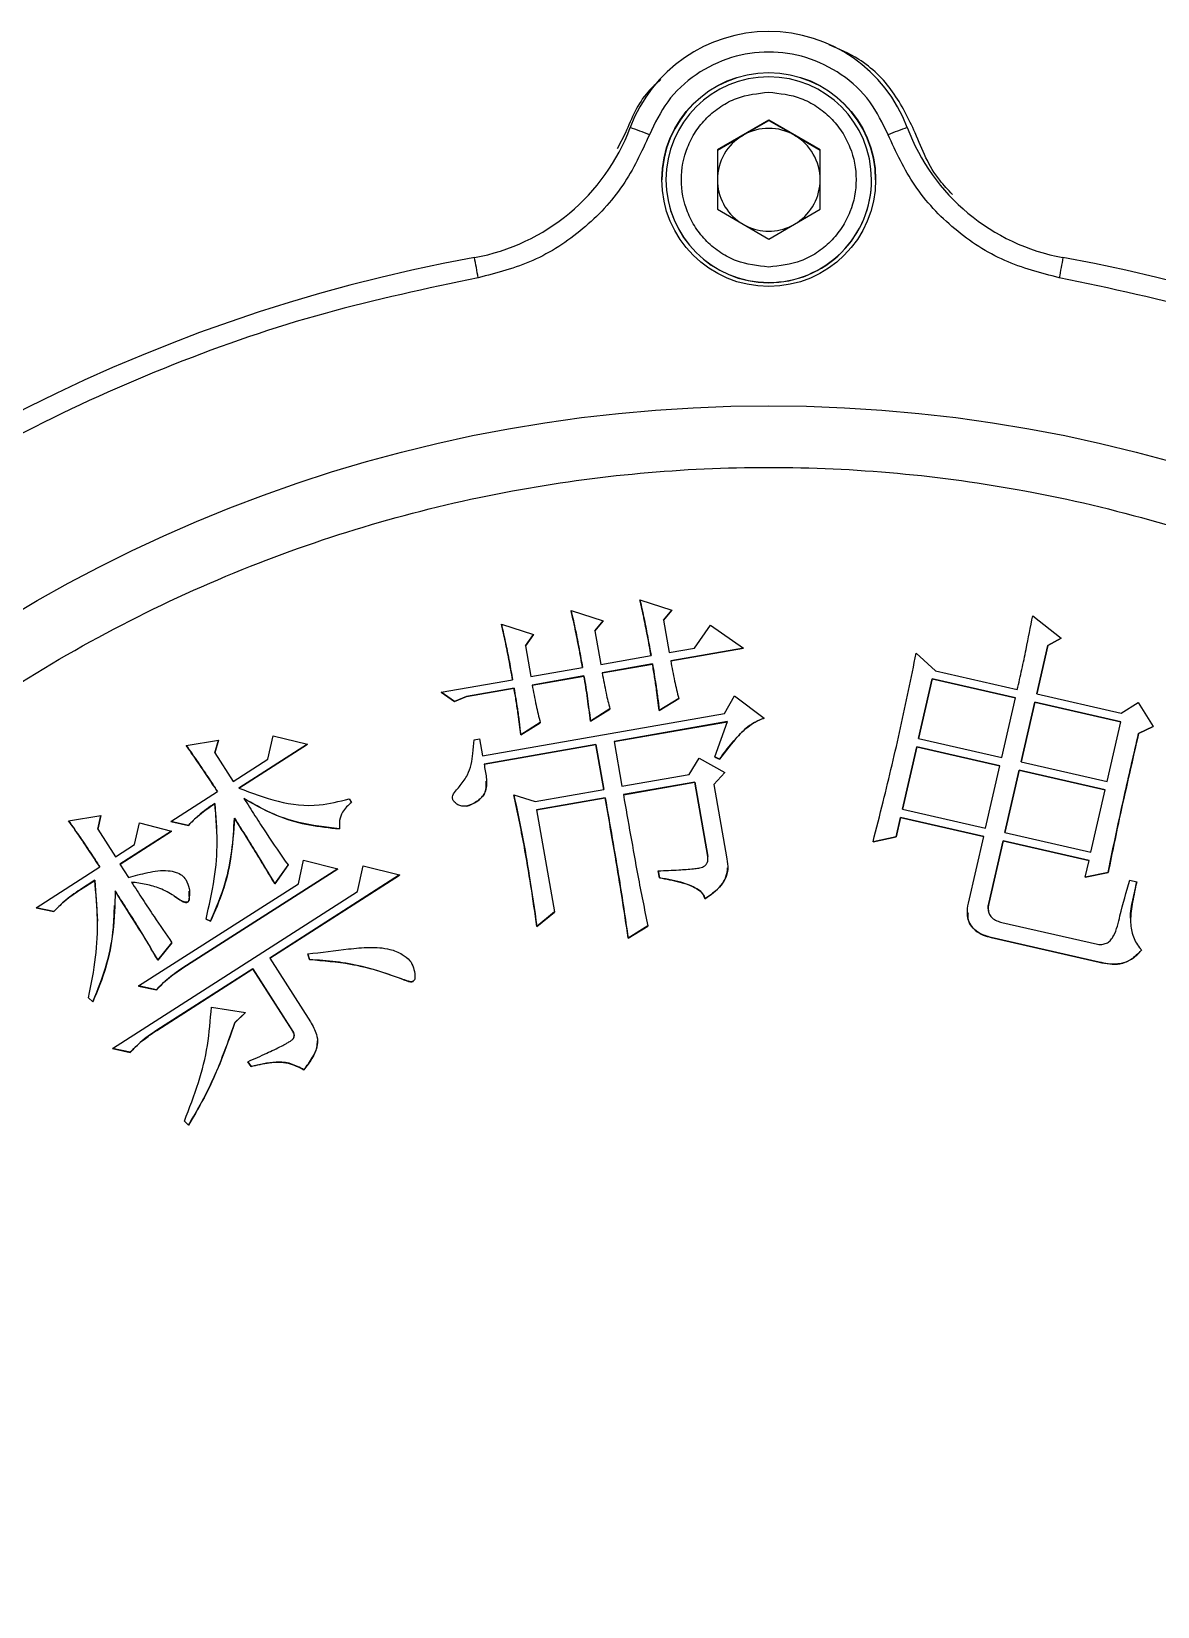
# Model space of a CAD drawing. Header units: millimetres. Extents: x 2404 to 4548, y 1024 to 2541.
# Drawn here: x 3876.1 to 3930.8, y 2233.1 to 2309.6 of the extents above; entities that cross this region are included whole.
import ezdxf

# ---------------------------------------------------------------- set-up
doc = ezdxf.new("R2010")
doc.units = ezdxf.units.MM

msp = doc.modelspace()

# ---------------------------------------------------------------- linework, layer by layer
at = {"color": 7, "linetype": 'Continuous', "lineweight": 25}
for p, q in [((3911.922, 2305.334), (3909.422, 2303.891)), ((3910.672, 2304.606), (3911.922, 2305.328)), ((3914.422, 2303.891), (3911.922, 2305.334)), ((3911.922, 2305.328), (3911.922, 2305.334)), ((3911.922, 2305.328), (3913.172, 2304.606)), ((3904.952, 2304.716), (3904.554, 2303.951)), ((3909.422, 2303.884), (3910.672, 2304.606)), ((3913.172, 2304.606), (3914.422, 2303.884)), ((3909.422, 2303.891), (3909.422, 2301.004)), ((3914.422, 2301.004), (3914.422, 2303.891)), ((3906.922, 2302.446), (3906.922, 2302.435)), ((3916.922, 2302.435), (3916.922, 2302.446)), ((3909.422, 2301.004), (3911.922, 2299.561)), ((3911.922, 2299.561), (3914.422, 2301.004)), ((3905.656, 2282.016), (3907.212, 2281.515)), ((3902.307, 2281.5), (3903.868, 2281.001)), ((3907.212, 2281.515), (3906.809, 2281.025)), ((3906.81, 2281.023), (3907.212, 2281.513)), ((3907.212, 2281.515), (3907.212, 2281.513)), ((3924.768, 2281.245), (3926.147, 2280.151)), ((3898.916, 2280.84), (3900.475, 2280.339)), ((3903.868, 2281.001), (3903.462, 2280.511)), ((3903.462, 2280.511), (3903.748, 2278.877)), ((3903.463, 2280.509), (3903.868, 2280.999)), ((3903.868, 2281.001), (3903.868, 2280.999)), ((3906.809, 2281.025), (3907.084, 2279.46)), ((3908.309, 2279.674), (3909.095, 2280.793)), ((3909.095, 2280.793), (3910.693, 2279.668)), ((3900.475, 2280.339), (3900.082, 2279.781)), ((3900.082, 2279.781), (3900.344, 2278.284)), ((3900.083, 2279.78), (3900.475, 2280.337)), ((3900.475, 2280.339), (3900.475, 2280.337)), ((3907.084, 2279.46), (3908.309, 2279.674)), ((3910.693, 2279.668), (3907.153, 2279.052)), ((3907.153, 2279.05), (3910.693, 2279.666)), ((3910.693, 2279.668), (3910.693, 2279.666)), ((3925.497, 2279.802), (3924.958, 2277.441)), ((3924.958, 2277.441), (3925.497, 2279.8)), ((3926.147, 2280.151), (3925.497, 2279.802)), ((3925.497, 2279.8), (3926.147, 2280.149)), ((3925.497, 2279.802), (3925.497, 2279.8)), ((3926.147, 2280.151), (3926.147, 2280.149)), ((3903.748, 2278.877), (3906.198, 2279.306)), ((3906.267, 2278.898), (3903.817, 2278.469)), ((3903.817, 2278.467), (3906.267, 2278.896)), ((3906.267, 2278.898), (3906.267, 2278.896)), ((3919.096, 2279.422), (3920.036, 2278.569)), ((3895.988, 2277.524), (3899.461, 2278.13)), ((3900.344, 2278.284), (3902.864, 2278.723)), ((3902.933, 2278.315), (3900.414, 2277.876)), ((3900.414, 2277.874), (3902.933, 2278.313)), ((3902.933, 2278.315), (3902.933, 2278.313)), ((3919.877, 2278.181), (3919.212, 2275.281)), ((3919.212, 2275.281), (3919.877, 2278.179)), ((3923.923, 2277.254), (3919.877, 2278.181)), ((3919.877, 2278.181), (3919.877, 2278.179)), ((3919.877, 2278.179), (3923.922, 2277.252)), ((3920.036, 2278.569), (3924.015, 2277.657)), ((3896.628, 2277.074), (3895.988, 2277.524)), ((3895.988, 2277.524), (3895.988, 2277.522)), ((3895.988, 2277.522), (3896.628, 2277.072)), ((3899.53, 2277.722), (3897.216, 2277.316)), ((3897.216, 2277.314), (3899.53, 2277.719)), ((3899.53, 2277.722), (3899.53, 2277.719)), ((3909.773, 2276.491), (3910.256, 2277.349)), ((3910.256, 2277.349), (3911.707, 2276.268)), ((3924.958, 2277.441), (3929.072, 2276.501)), ((3897.216, 2277.316), (3896.628, 2277.074)), ((3896.628, 2277.072), (3897.216, 2277.314)), ((3896.628, 2277.074), (3896.628, 2277.072)), ((3897.216, 2277.316), (3897.216, 2277.314)), ((3904.197, 2276.712), (3903.244, 2276.124)), ((3903.244, 2276.122), (3904.197, 2276.71)), ((3904.197, 2276.712), (3904.197, 2276.71)), ((3907.541, 2277.223), (3906.593, 2276.638)), ((3906.593, 2276.635), (3907.541, 2277.221)), ((3906.593, 2276.638), (3906.593, 2276.635)), ((3907.541, 2277.223), (3907.541, 2277.221)), ((3923.257, 2274.354), (3923.923, 2277.254)), ((3924.865, 2277.038), (3924.2, 2274.138)), ((3924.2, 2274.138), (3924.865, 2277.036)), ((3929.047, 2276.083), (3924.865, 2277.038)), ((3924.865, 2277.038), (3924.865, 2277.036)), ((3924.865, 2277.036), (3929.046, 2276.081)), ((3929.072, 2276.501), (3929.899, 2277.02)), ((3929.899, 2277.02), (3930.629, 2275.859)), ((3897.999, 2274.436), (3909.773, 2276.491)), ((3900.804, 2276.047), (3899.854, 2275.461)), ((3899.854, 2275.459), (3900.804, 2276.045)), ((3900.804, 2276.047), (3900.804, 2276.045)), ((3903.244, 2276.124), (3903.244, 2276.122)), ((3909.915, 2276.096), (3904.4, 2275.133)), ((3904.4, 2275.13), (3909.914, 2276.093)), ((3909.301, 2274.377), (3909.915, 2276.096)), ((3928.381, 2273.183), (3929.047, 2276.083)), ((3930.629, 2275.859), (3929.912, 2275.525)), ((3929.912, 2275.523), (3930.629, 2275.857)), ((3930.629, 2275.859), (3930.629, 2275.857)), ((3883.588, 2274.936), (3885.152, 2275.195)), ((3885.152, 2275.195), (3884.97, 2274.581)), ((3884.971, 2274.581), (3885.152, 2275.193)), ((3885.152, 2275.195), (3885.152, 2275.193)), ((3887.559, 2274.263), (3887.813, 2275.411)), ((3887.813, 2275.411), (3889.478, 2274.997)), ((3897.586, 2275.204), (3897.858, 2275.253)), ((3897.858, 2275.253), (3897.999, 2274.436)), ((3899.854, 2275.461), (3899.854, 2275.459)), ((3904.4, 2275.133), (3904.78, 2272.954)), ((3919.212, 2275.281), (3923.257, 2274.354)), ((3929.912, 2275.525), (3929.912, 2275.523)), ((3884.97, 2274.581), (3885.867, 2273.179)), ((3889.478, 2274.997), (3886.146, 2272.866)), ((3886.146, 2272.863), (3889.478, 2274.995)), ((3889.478, 2274.997), (3889.478, 2274.995)), ((3903.516, 2274.978), (3898.071, 2274.028)), ((3898.071, 2274.026), (3903.516, 2274.976)), ((3903.897, 2272.8), (3903.516, 2274.978)), ((3903.516, 2274.978), (3903.516, 2274.976)), ((3903.516, 2274.976), (3903.896, 2272.8)), ((3908.047, 2273.525), (3908.543, 2274.313)), ((3908.543, 2274.313), (3909.786, 2273.62)), ((3909.532, 2274.275), (3909.301, 2274.377)), ((3909.301, 2274.377), (3909.301, 2274.375)), ((3909.301, 2274.375), (3909.532, 2274.272)), ((3919.119, 2274.876), (3918.426, 2271.842)), ((3918.426, 2271.842), (3919.119, 2274.873)), ((3923.165, 2273.948), (3919.119, 2274.876)), ((3919.119, 2274.876), (3919.119, 2274.873)), ((3919.119, 2274.873), (3923.164, 2273.946)), ((3885.867, 2273.179), (3887.559, 2274.263)), ((3904.78, 2272.954), (3908.047, 2273.525)), ((3909.786, 2273.62), (3909.254, 2273.034)), ((3909.255, 2273.032), (3909.786, 2273.618)), ((3909.532, 2274.275), (3909.532, 2274.272)), ((3909.786, 2273.62), (3909.786, 2273.618)), ((3922.471, 2270.915), (3923.165, 2273.948)), ((3924.107, 2273.733), (3923.414, 2270.699)), ((3923.414, 2270.699), (3924.107, 2273.73)), ((3928.289, 2272.777), (3924.107, 2273.733)), ((3924.107, 2273.733), (3924.107, 2273.73)), ((3924.107, 2273.73), (3928.289, 2272.775)), ((3924.2, 2274.138), (3928.381, 2273.183)), ((3898.189, 2273.206), (3898.189, 2273.208)), ((3900.56, 2272.217), (3903.897, 2272.8)), ((3908.325, 2273.152), (3904.852, 2272.546)), ((3904.852, 2272.544), (3908.325, 2273.15)), ((3908.954, 2269.546), (3908.325, 2273.152)), ((3908.325, 2273.152), (3908.325, 2273.15)), ((3908.325, 2273.15), (3908.954, 2269.544)), ((3909.254, 2273.034), (3909.884, 2269.428)), ((3927.596, 2269.744), (3928.289, 2272.777)), ((3882.828, 2271.237), (3885.106, 2272.693)), ((3884.978, 2272.118), (3884.978, 2272.116)), ((3884.978, 2272.116), (3885.065, 2270.483)), ((3891.504, 2272.342), (3891.617, 2272.167)), ((3899.525, 2272.531), (3900.56, 2272.217)), ((3899.525, 2272.531), (3899.525, 2272.528)), ((3903.968, 2272.392), (3900.632, 2271.809)), ((3900.632, 2271.807), (3903.968, 2272.39)), ((3903.968, 2272.392), (3903.968, 2272.39)), ((3877.863, 2271.276), (3879.425, 2271.532)), ((3879.425, 2271.532), (3879.278, 2270.862)), ((3879.279, 2270.862), (3879.425, 2271.53)), ((3879.425, 2271.532), (3879.425, 2271.53)), ((3883.688, 2271.047), (3882.828, 2271.237)), ((3882.828, 2271.237), (3882.828, 2271.235)), ((3882.828, 2271.235), (3883.688, 2271.045)), ((3885.928, 2271.409), (3885.928, 2271.407)), ((3900.632, 2271.809), (3901.498, 2266.841)), ((3918.334, 2271.439), (3918.115, 2270.494)), ((3918.115, 2270.492), (3918.334, 2271.437)), ((3922.379, 2270.512), (3918.334, 2271.439)), ((3918.334, 2271.439), (3918.334, 2271.437)), ((3918.334, 2271.437), (3922.378, 2270.51)), ((3918.426, 2271.842), (3922.471, 2270.915)), ((3879.278, 2270.862), (3880.139, 2269.516)), ((3882.874, 2270.775), (3880.362, 2269.167)), ((3880.363, 2269.165), (3882.874, 2270.773)), ((3881.074, 2270.115), (3881.305, 2271.17)), ((3881.305, 2271.17), (3882.874, 2270.775)), ((3882.874, 2270.775), (3882.874, 2270.773)), ((3883.688, 2271.045), (3883.688, 2271.047)), ((3918.115, 2270.494), (3916.995, 2270.252)), ((3916.995, 2270.25), (3918.115, 2270.492)), ((3918.115, 2270.494), (3918.115, 2270.492)), ((3921.637, 2267.275), (3922.379, 2270.512)), ((3923.414, 2270.699), (3927.596, 2269.744)), ((3880.139, 2269.516), (3881.074, 2270.115)), ((3916.995, 2270.252), (3916.995, 2270.25)), ((3923.322, 2270.296), (3922.625, 2267.26)), ((3922.625, 2267.258), (3923.322, 2270.294)), ((3927.503, 2269.34), (3923.322, 2270.296)), ((3923.322, 2270.296), (3923.322, 2270.294)), ((3923.322, 2270.294), (3927.503, 2269.338)), ((3876.283, 2267.05), (3879.378, 2269.031)), ((3880.362, 2269.167), (3880.773, 2268.525)), ((3890.96, 2268.946), (3883.424, 2264.125)), ((3883.424, 2264.123), (3890.96, 2268.944)), ((3888.538, 2269.126), (3887.888, 2268.214)), ((3887.888, 2268.212), (3888.538, 2269.124)), ((3888.538, 2269.126), (3888.538, 2269.124)), ((3889.041, 2268.214), (3889.295, 2269.365)), ((3889.295, 2269.365), (3890.96, 2268.946)), ((3890.96, 2268.946), (3890.96, 2268.944)), ((3891.923, 2267.831), (3892.193, 2269.077)), ((3892.193, 2269.077), (3893.957, 2268.64)), ((3908.954, 2269.544), (3908.954, 2269.546)), ((3909.93, 2268.985), (3909.93, 2268.988)), ((3927.318, 2268.531), (3927.503, 2269.34)), ((3879.134, 2268.381), (3878.433, 2267.934)), ((3878.433, 2267.932), (3879.134, 2268.379)), ((3879.134, 2268.381), (3879.134, 2268.379)), ((3879.134, 2268.379), (3879.265, 2266.398)), ((3881.269, 2263.244), (3889.041, 2268.214)), ((3893.957, 2268.64), (3887.646, 2264.603)), ((3887.647, 2264.601), (3893.957, 2268.638)), ((3887.888, 2268.214), (3887.888, 2268.212)), ((3893.957, 2268.64), (3893.957, 2268.638)), ((3906.609, 2268.503), (3906.55, 2268.845)), ((3906.55, 2268.845), (3906.55, 2268.843)), ((3906.55, 2268.843), (3906.609, 2268.501)), ((3906.609, 2268.503), (3906.609, 2268.501)), ((3928.438, 2268.768), (3927.318, 2268.531)), ((3927.318, 2268.529), (3928.438, 2268.766)), ((3927.318, 2268.531), (3927.318, 2268.529)), ((3928.438, 2268.768), (3928.438, 2268.766)), ((3929.486, 2268.388), (3929.822, 2268.31)), ((3878.433, 2267.934), (3878.433, 2267.932)), ((3880.003, 2260.208), (3891.923, 2267.831)), ((3882.987, 2267.636), (3882.987, 2267.634)), ((3883.738, 2267.848), (3883.738, 2267.85)), ((3908.82, 2267.489), (3908.82, 2267.487)), ((3877.144, 2266.863), (3876.283, 2267.05)), ((3876.283, 2267.05), (3876.283, 2267.048)), ((3876.283, 2267.048), (3877.144, 2266.861)), ((3877.144, 2266.863), (3877.144, 2266.861)), ((3880.12, 2267.157), (3880.12, 2267.16)), ((3883.676, 2267.333), (3883.676, 2267.336)), ((3901.498, 2266.841), (3900.64, 2266.133)), ((3900.64, 2266.13), (3901.498, 2266.839)), ((3901.498, 2266.841), (3901.498, 2266.839)), ((3921.581, 2266.797), (3921.581, 2266.795)), ((3922.625, 2267.26), (3922.625, 2267.258)), ((3884.772, 2266.39), (3884.546, 2266.491)), ((3884.546, 2266.491), (3884.546, 2266.488)), ((3884.546, 2266.488), (3884.772, 2266.388)), ((3884.772, 2266.39), (3884.772, 2266.388)), ((3900.64, 2266.133), (3900.64, 2266.13)), ((3906.039, 2266.161), (3905.086, 2265.573)), ((3905.086, 2265.57), (3906.039, 2266.159)), ((3906.039, 2266.161), (3906.039, 2266.159)), ((3923.265, 2266.335), (3927.919, 2265.269)), ((3882.89, 2265.348), (3882.199, 2264.497)), ((3882.199, 2264.495), (3882.89, 2265.345)), ((3882.89, 2265.348), (3882.89, 2265.345)), ((3905.086, 2265.573), (3905.086, 2265.57)), ((3928.004, 2264.399), (3922.744, 2265.603)), ((3922.744, 2265.603), (3922.744, 2265.601)), ((3922.744, 2265.601), (3928.004, 2264.397)), ((3882.199, 2264.497), (3882.199, 2264.495)), ((3887.646, 2264.603), (3889.627, 2261.505)), ((3889.586, 2264.528), (3889.496, 2264.8)), ((3889.496, 2264.8), (3889.496, 2264.798)), ((3889.496, 2264.798), (3889.586, 2264.526)), ((3889.586, 2264.528), (3889.586, 2264.526)), ((3928.004, 2264.399), (3928.004, 2264.397)), ((3886.827, 2264.079), (3882.152, 2261.089)), ((3882.152, 2261.087), (3886.827, 2264.077)), ((3883.424, 2264.123), (3883.424, 2264.125)), ((3888.769, 2261.04), (3886.827, 2264.079)), ((3886.827, 2264.079), (3886.827, 2264.077)), ((3886.827, 2264.077), (3888.769, 2261.038)), ((3894.052, 2263.594), (3894.052, 2263.596)), ((3894.692, 2263.876), (3894.692, 2263.878)), ((3882.132, 2263.054), (3881.269, 2263.244)), ((3881.269, 2263.244), (3881.269, 2263.242)), ((3881.269, 2263.242), (3882.132, 2263.052)), ((3882.132, 2263.054), (3882.132, 2263.052)), ((3894.628, 2263.47), (3894.628, 2263.468)), ((3879.042, 2262.479), (3878.834, 2262.674)), ((3878.834, 2262.674), (3878.834, 2262.672)), ((3878.834, 2262.672), (3879.042, 2262.476)), ((3879.042, 2262.479), (3879.042, 2262.476)), ((3884.808, 2262.214), (3886.46, 2261.952)), ((3886.46, 2261.952), (3885.951, 2261.461)), ((3885.951, 2261.459), (3886.46, 2261.95)), ((3885.951, 2261.461), (3885.951, 2261.459)), ((3886.46, 2261.952), (3886.46, 2261.95)), ((3882.152, 2261.089), (3882.152, 2261.087)), ((3888.769, 2261.04), (3888.769, 2261.038)), ((3889.972, 2260.575), (3889.972, 2260.577)), ((3880.861, 2260.018), (3880.003, 2260.208)), ((3880.003, 2260.208), (3880.003, 2260.206)), ((3880.003, 2260.206), (3880.861, 2260.016)), ((3880.861, 2260.018), (3880.861, 2260.016)), ((3886.737, 2259.33), (3886.588, 2259.563)), ((3886.588, 2259.563), (3886.588, 2259.561)), ((3886.588, 2259.561), (3886.737, 2259.327)), ((3886.737, 2259.33), (3886.737, 2259.327)), ((3889.311, 2259.163), (3889.311, 2259.165)), ((3883.701, 2256.484), (3883.493, 2256.679)), ((3883.493, 2256.679), (3883.493, 2256.677)), ((3883.493, 2256.677), (3883.701, 2256.482)), ((3883.701, 2256.482), (3883.701, 2256.484))]:
    msp.add_line(p, q, dxfattribs=at)
for centre, radius in [((3911.922, 2302.452), 5.2), ((3911.921, 2219.952), 71.5)]:
    msp.add_circle(centre, radius, dxfattribs=at)
for centre, radius, start, end in [((3911.922, 2302.449), 7.2, 20.5868, 159.4132), ((3911.922, 2302.435), 5.2, 0.00011, 179.99974), ((3911.922, 2302.446), 5, 359.99994, 179.99975), ((3895.82, 2308.497), 10, 280.30605, 339.41322), ((3862.08, 2188.102), 124.573, 69.2983, 69.75789), ((3911.922, 2302.441), 2.5, 59.99975, 119.99962), ((3961.763, 2188.101), 124.574, 110.24211, 110.7017), ((3928.023, 2308.497), 10, 200.58678, 259.69395), ((3911.922, 2302.441), 2.5, 119.9996, 179.99966), ((3911.922, 2302.441), 2.5, 359.99971, 59.99978), ((3911.922, 2302.446), 5, 179.99991, 269.99976), ((3911.922, 2302.435), 5, 179.99991, 269.99976), ((3911.922, 2302.441), 2.5, 179.99971, 236.17979), ((3911.922, 2302.446), 5, 269.99962, 359.99978), ((3911.922, 2302.435), 5, 269.99962, 359.99978), ((3911.922, 2302.441), 2.5, 303.81959, 359.99967), ((3911.922, 2302.441), 2.5, 243.81973, 296.17964), ((3911.921, 2219.95), 80, 100.30604, 169.69383), ((3259.637, 2181.889), 648.57, 10.284007, 10.372163), ((4564.225, 2181.886), 648.589, 169.627839, 169.715992), ((3911.922, 2219.95), 80, 10.30617, 79.69396)]:
    msp.add_arc(centre, radius, start, end, dxfattribs=at)
for points, knots in [([(3919.047, 2304.716), (3918.72, 2305.406), (3918.067, 2306.786), (3916.549, 2308.278), (3915.353, 2308.793), (3914.859, 2309.006)], [0, 0, 0, 0, 0.369702, 0.739405, 1, 1, 1, 1]), ([(3917.726, 2304.632), (3917.461, 2305.185), (3916.92, 2306.319), (3915.502, 2307.628), (3913.786, 2308.466), (3911.922, 2308.742), (3910.057, 2308.466), (3908.341, 2307.628), (3906.923, 2306.319), (3906.382, 2305.185), (3906.118, 2304.632)], [0, 0, 0, 0, 0.122089, 0.25, 0.377911, 0.5, 0.622089, 0.75, 0.877911, 1, 1, 1, 1]), ([(3906.668, 2307.309), (3906.452, 2307.119), (3905.662, 2306.422), (3905.251, 2305.434), (3904.952, 2304.716)], [0, 0, 0, 0, 0.272938, 1, 1, 1, 1]), ([(3911.922, 2298.197), (3911.387, 2298.254), (3910.565, 2298.341), (3909.575, 2298.871), (3908.895, 2299.42), (3908.343, 2300.101), (3907.829, 2301.09), (3907.569, 2302.447), (3907.829, 2303.804), (3908.343, 2304.794), (3908.895, 2305.475), (3909.575, 2306.023), (3910.565, 2306.553), (3911.387, 2306.641), (3911.922, 2306.697)], [0, 0, 0, 0, 0.119728, 0.18418, 0.25, 0.31582, 0.380272, 0.5, 0.619728, 0.68418, 0.75, 0.81582, 0.880272, 1, 1, 1, 1]), ([(3911.922, 2306.697), (3912.456, 2306.641), (3913.279, 2306.553), (3914.268, 2306.023), (3914.948, 2305.475), (3915.5, 2304.794), (3916.014, 2303.804), (3916.274, 2302.447), (3916.014, 2301.09), (3915.5, 2300.101), (3914.948, 2299.42), (3914.268, 2298.871), (3913.279, 2298.341), (3912.456, 2298.254), (3911.922, 2298.197)], [0, 0, 0, 0, 0.119728, 0.18418, 0.25, 0.31582, 0.380272, 0.5, 0.619728, 0.68418, 0.75, 0.81582, 0.880272, 1, 1, 1, 1]), ([(3906.118, 2304.632), (3905.727, 2303.785), (3904.931, 2302.062), (3902.941, 2299.97), (3900.528, 2298.386), (3898.691, 2297.911), (3897.788, 2297.677)], [0, 0, 0, 0, 0.245796, 0.5, 0.754204, 1, 1, 1, 1]), ([(3926.055, 2297.677), (3925.152, 2297.911), (3923.315, 2298.386), (3920.902, 2299.97), (3918.912, 2302.062), (3918.117, 2303.785), (3917.726, 2304.632)], [0, 0, 0, 0, 0.245796, 0.5, 0.754204, 1, 1, 1, 1]), ([(3920.869, 2301.727), (3920.65, 2301.952), (3919.827, 2302.797), (3919.377, 2303.904), (3919.047, 2304.716)], [0, 0, 0, 0, 0.265546, 1, 1, 1, 1]), ([(3897.788, 2297.677), (3895.292, 2297.151), (3890.255, 2296.088), (3882.878, 2293.55), (3875.636, 2290.28), (3868.657, 2286.218), (3862.054, 2281.406), (3855.96, 2275.914), (3850.467, 2269.82), (3845.656, 2263.217), (3841.593, 2256.238), (3838.324, 2248.996), (3835.785, 2241.619), (3834.723, 2236.581), (3834.196, 2234.085)], [0, 0, 0, 0, 0.079959, 0.161371, 0.244142, 0.328893, 0.414217, 0.5, 0.585778, 0.671102, 0.755858, 0.838624, 0.920039, 1, 1, 1, 1]), ([(3989.647, 2234.085), (3989.121, 2236.581), (3988.058, 2241.619), (3985.52, 2248.996), (3982.25, 2256.238), (3978.188, 2263.217), (3973.376, 2269.82), (3967.884, 2275.913), (3961.79, 2281.406), (3955.187, 2286.218), (3948.208, 2290.28), (3940.966, 2293.55), (3933.589, 2296.088), (3928.551, 2297.151), (3926.055, 2297.677)], [0, 0, 0, 0, 0.079959, 0.161371, 0.244142, 0.328893, 0.414217, 0.5, 0.585778, 0.671102, 0.755858, 0.838624, 0.920039, 1, 1, 1, 1]), ([(3843.422, 2219.958), (3843.476, 2222.047), (3843.586, 2226.225), (3844.496, 2232.564), (3845.982, 2238.917), (3848.156, 2245.282), (3850.987, 2251.506), (3854.501, 2257.528), (3858.655, 2263.22), (3863.398, 2268.481), (3868.66, 2273.225), (3874.352, 2277.379), (3880.374, 2280.893), (3886.597, 2283.724), (3892.963, 2285.896), (3899.315, 2287.391), (3905.654, 2288.268), (3911.921, 2288.553), (3918.189, 2288.268), (3924.527, 2287.391), (3930.88, 2285.896), (3937.246, 2283.724), (3943.469, 2280.893), (3949.492, 2277.379), (3955.183, 2273.225), (3960.445, 2268.481), (3965.188, 2263.22), (3969.342, 2257.528), (3972.856, 2251.506), (3975.687, 2245.282), (3977.861, 2238.917), (3979.347, 2232.564), (3980.257, 2226.226), (3980.367, 2222.047), (3980.422, 2219.958)], [0, 0, 0, 0, 0.0291236, 0.0582485, 0.08912, 0.1199941, 0.1519015, 0.1843128, 0.2170688, 0.25, 0.2829312, 0.3156872, 0.3480985, 0.3800059, 0.4108775, 0.4417515, 0.4708745, 0.5, 0.529123, 0.5582485, 0.58912, 0.6199941, 0.6519015, 0.6843128, 0.7170688, 0.75, 0.7829312, 0.8156872, 0.8480985, 0.8800059, 0.9108775, 0.9417515, 0.9708751, 1, 1, 1, 1]), ([(3906.198, 2279.306), (3906.139, 2279.634), (3906.029, 2280.252), (3905.849, 2281.156), (3905.72, 2281.729), (3905.656, 2282.016)], [0, 0, 0, 0, 0.361832, 0.680859, 1, 1, 1, 1]), ([(3905.656, 2282.014), (3905.729, 2281.689), (3905.866, 2281.076), (3906.043, 2280.172), (3906.146, 2279.594), (3906.198, 2279.304)], [0, 0, 0, 0, 0.361838, 0.680876, 1, 1, 1, 1]), ([(3902.864, 2278.723), (3902.806, 2279.051), (3902.694, 2279.68), (3902.509, 2280.606), (3902.374, 2281.202), (3902.307, 2281.5)], [0, 0, 0, 0, 0.353076, 0.676475, 1, 1, 1, 1]), ([(3902.307, 2281.498), (3902.38, 2281.172), (3902.521, 2280.549), (3902.704, 2279.623), (3902.811, 2279.022), (3902.864, 2278.721)], [0, 0, 0, 0, 0.353086, 0.676497, 1, 1, 1, 1]), ([(3924.015, 2277.657), (3924.089, 2277.982), (3924.237, 2278.632), (3924.49, 2279.828), (3924.661, 2280.7), (3924.768, 2281.245)], [0, 0, 0, 0, 0.2727442, 0.5454921, 1, 1, 1, 1]), ([(3899.461, 2278.13), (3899.402, 2278.458), (3899.292, 2279.076), (3899.113, 2279.98), (3898.982, 2280.553), (3898.916, 2280.84)], [0, 0, 0, 0, 0.361759, 0.680808, 1, 1, 1, 1]), ([(3898.916, 2280.838), (3898.99, 2280.512), (3899.129, 2279.901), (3899.306, 2278.996), (3899.409, 2278.417), (3899.461, 2278.128)], [0, 0, 0, 0, 0.361772, 0.680844, 1, 1, 1, 1]), ([(3906.593, 2276.638), (3906.553, 2276.969), (3906.488, 2277.512), (3906.373, 2278.265), (3906.303, 2278.687), (3906.267, 2278.898)], [0, 0, 0, 0, 0.437841, 0.718884, 1, 1, 1, 1]), ([(3906.267, 2278.896), (3906.322, 2278.567), (3906.413, 2278.027), (3906.516, 2277.273), (3906.568, 2276.848), (3906.593, 2276.635)], [0, 0, 0, 0, 0.43784, 0.718882, 1, 1, 1, 1]), ([(3907.153, 2279.052), (3907.183, 2278.888), (3907.241, 2278.56), (3907.364, 2277.948), (3907.472, 2277.505), (3907.541, 2277.223)], [0, 0, 0, 0, 0.267397, 0.53481, 1, 1, 1, 1]), ([(3916.995, 2270.252), (3917.16, 2270.898), (3917.631, 2272.74), (3918.352, 2275.793), (3918.848, 2278.212), (3919.096, 2279.422)], [0, 0, 0, 0, 0.212581, 0.606192, 1, 1, 1, 1]), ([(3903.244, 2276.124), (3903.201, 2276.49), (3903.136, 2277.04), (3903.024, 2277.769), (3902.963, 2278.133), (3902.933, 2278.315)], [0, 0, 0, 0, 0.499817, 0.749886, 1, 1, 1, 1]), ([(3902.933, 2278.313), (3902.994, 2277.949), (3903.084, 2277.403), (3903.179, 2276.671), (3903.222, 2276.305), (3903.244, 2276.122)], [0, 0, 0, 0, 0.499817, 0.749886, 1, 1, 1, 1]), ([(3903.817, 2278.469), (3903.847, 2278.305), (3903.908, 2277.977), (3904.025, 2277.389), (3904.131, 2276.97), (3904.197, 2276.712)], [0, 0, 0, 0, 0.278089, 0.556193, 1, 1, 1, 1]), ([(3899.854, 2275.461), (3899.816, 2275.793), (3899.755, 2276.337), (3899.639, 2277.089), (3899.567, 2277.511), (3899.53, 2277.722)], [0, 0, 0, 0, 0.437947, 0.718933, 1, 1, 1, 1]), ([(3899.53, 2277.719), (3899.586, 2277.391), (3899.677, 2276.851), (3899.787, 2276.098), (3899.831, 2275.672), (3899.854, 2275.459)], [0, 0, 0, 0, 0.437874, 0.718843, 1, 1, 1, 1]), ([(3900.414, 2277.876), (3900.444, 2277.712), (3900.505, 2277.384), (3900.628, 2276.773), (3900.736, 2276.329), (3900.804, 2276.047)], [0, 0, 0, 0, 0.267337, 0.534687, 1, 1, 1, 1]), ([(3911.707, 2276.268), (3911.49, 2276.177), (3911.015, 2275.978), (3910.283, 2275.274), (3909.824, 2274.664), (3909.532, 2274.275)], [0, 0, 0, 0, 0.234297, 0.511813, 1, 1, 1, 1]), ([(3909.532, 2274.272), (3909.729, 2274.542), (3910.117, 2275.072), (3910.765, 2275.758), (3911.325, 2276.149), (3911.654, 2276.249), (3911.707, 2276.266)], [0, 0, 0, 0, 0.333791, 0.656332, 0.944524, 1, 1, 1, 1]), ([(3896.918, 2272.985), (3897.045, 2273.156), (3897.387, 2273.616), (3897.533, 2274.416), (3897.571, 2274.988), (3897.586, 2275.204)], [0, 0, 0, 0, 0.268239, 0.722981, 1, 1, 1, 1]), ([(3929.912, 2275.525), (3929.764, 2274.875), (3929.467, 2273.576), (3928.958, 2271.327), (3928.632, 2269.721), (3928.438, 2268.768)], [0, 0, 0, 0, 0.289148, 0.578294, 1, 1, 1, 1]), ([(3928.438, 2268.766), (3928.569, 2269.42), (3928.831, 2270.727), (3929.332, 2272.978), (3929.696, 2274.576), (3929.912, 2275.523)], [0, 0, 0, 0, 0.289249, 0.578393, 1, 1, 1, 1]), ([(3885.106, 2272.693), (3884.924, 2272.973), (3884.586, 2273.49), (3884.075, 2274.234), (3883.75, 2274.702), (3883.588, 2274.936)], [0, 0, 0, 0, 0.369297, 0.684635, 1, 1, 1, 1]), ([(3883.588, 2274.934), (3883.778, 2274.66), (3884.13, 2274.152), (3884.64, 2273.407), (3884.951, 2272.93), (3885.106, 2272.691)], [0, 0, 0, 0, 0.3693, 0.684618, 1, 1, 1, 1]), ([(3898.071, 2274.028), (3898.113, 2273.816), (3898.197, 2273.39), (3898.202, 2272.864), (3898.059, 2272.505), (3897.798, 2272.265), (3897.526, 2272.07), (3897.288, 2272.004), (3897.234, 2271.989)], [0, 0, 0, 0, 0.257526, 0.517626, 0.611553, 0.706057, 0.933936, 1, 1, 1, 1]), ([(3886.146, 2272.866), (3886.771, 2272.625), (3888.023, 2272.142), (3889.893, 2271.925), (3891.026, 2272.218), (3891.504, 2272.342)], [0, 0, 0, 0, 0.365081, 0.731832, 1, 1, 1, 1]), ([(3896.538, 2272.359), (3896.542, 2272.411), (3896.554, 2272.572), (3896.724, 2272.774), (3896.857, 2272.919), (3896.918, 2272.985)], [0, 0, 0, 0, 0.206018, 0.636041, 1, 1, 1, 1]), ([(3897.234, 2271.987), (3897.359, 2272.035), (3897.606, 2272.13), (3897.891, 2272.333), (3898.091, 2272.557), (3898.186, 2272.851), (3898.181, 2273.07), (3898.178, 2273.206)], [0, 0, 0, 0, 0.236926, 0.466697, 0.61348, 0.760083, 1, 1, 1, 1]), ([(3884.978, 2272.118), (3884.839, 2272.025), (3884.562, 2271.84), (3884.121, 2271.493), (3883.846, 2271.21), (3883.688, 2271.047)], [0, 0, 0, 0, 0.297538, 0.595282, 1, 1, 1, 1]), ([(3883.688, 2271.045), (3883.804, 2271.166), (3884.034, 2271.407), (3884.464, 2271.769), (3884.79, 2271.989), (3884.978, 2272.116)], [0, 0, 0, 0, 0.297563, 0.595363, 1, 1, 1, 1]), ([(3884.546, 2266.491), (3884.698, 2267.141), (3884.989, 2268.383), (3885.137, 2270.28), (3885.031, 2271.502), (3884.978, 2272.118)], [0, 0, 0, 0, 0.352766, 0.673509, 1, 1, 1, 1]), ([(3891.037, 2270.888), (3890.371, 2270.962), (3889.227, 2271.089), (3887.662, 2271.626), (3886.818, 2272.115), (3886.39, 2272.362)], [0, 0, 0, 0, 0.407022, 0.699492, 1, 1, 1, 1]), ([(3886.39, 2272.362), (3886.57, 2272.081), (3886.928, 2271.519), (3887.633, 2270.433), (3888.18, 2269.642), (3888.538, 2269.126)], [0, 0, 0, 0, 0.257454, 0.514908, 1, 1, 1, 1]), ([(3886.39, 2272.36), (3886.975, 2272.03), (3887.981, 2271.462), (3889.58, 2271.037), (3890.548, 2270.936), (3891.037, 2270.886)], [0, 0, 0, 0, 0.407493, 0.700455, 1, 1, 1, 1]), ([(3891.617, 2272.167), (3891.459, 2272.023), (3891.193, 2271.78), (3891.022, 2271.302), (3891.032, 2271.022), (3891.037, 2270.888)], [0, 0, 0, 0, 0.431037, 0.72606, 1, 1, 1, 1]), ([(3897.234, 2271.989), (3897.153, 2271.981), (3897.003, 2271.967), (3896.793, 2272.048), (3896.652, 2272.166), (3896.561, 2272.272), (3896.543, 2272.338), (3896.538, 2272.359)], [0, 0, 0, 0, 0.281585, 0.522569, 0.762523, 0.925805, 1, 1, 1, 1]), ([(3900.64, 2266.133), (3900.547, 2266.793), (3900.361, 2268.113), (3900.003, 2270.249), (3899.696, 2271.716), (3899.525, 2272.531)], [0, 0, 0, 0, 0.307881, 0.615778, 1, 1, 1, 1]), ([(3899.525, 2272.528), (3899.663, 2271.876), (3899.94, 2270.572), (3900.312, 2268.438), (3900.523, 2266.954), (3900.64, 2266.13)], [0, 0, 0, 0, 0.307881, 0.61578, 1, 1, 1, 1]), ([(3905.086, 2265.573), (3904.988, 2266.232), (3904.794, 2267.551), (3904.411, 2269.823), (3904.133, 2271.436), (3903.968, 2272.392)], [0, 0, 0, 0, 0.289421, 0.578839, 1, 1, 1, 1]), ([(3903.968, 2272.39), (3904.082, 2271.733), (3904.309, 2270.419), (3904.698, 2268.148), (3904.941, 2266.53), (3905.086, 2265.57)], [0, 0, 0, 0, 0.289416, 0.578835, 1, 1, 1, 1]), ([(3904.852, 2272.546), (3904.968, 2271.889), (3905.199, 2270.576), (3905.576, 2268.444), (3905.874, 2266.976), (3906.039, 2266.161)], [0, 0, 0, 0, 0.3079389, 0.6158743, 1, 1, 1, 1]), ([(3879.378, 2269.031), (3879.197, 2269.31), (3878.861, 2269.829), (3878.354, 2270.576), (3878.027, 2271.043), (3877.863, 2271.276)], [0, 0, 0, 0, 0.369183, 0.684555, 1, 1, 1, 1]), ([(3877.863, 2271.273), (3878.055, 2271.001), (3878.41, 2270.495), (3878.914, 2269.745), (3879.224, 2269.268), (3879.378, 2269.029)], [0, 0, 0, 0, 0.369183, 0.684554, 1, 1, 1, 1]), ([(3885.928, 2271.409), (3885.888, 2270.742), (3885.815, 2269.549), (3885.406, 2267.858), (3884.985, 2266.883), (3884.772, 2266.39)], [0, 0, 0, 0, 0.386257, 0.690164, 1, 1, 1, 1]), ([(3884.772, 2266.388), (3885.032, 2267.006), (3885.495, 2268.109), (3885.843, 2269.813), (3885.9, 2270.873), (3885.928, 2271.407)], [0, 0, 0, 0, 0.386701, 0.69077, 1, 1, 1, 1]), ([(3887.888, 2268.214), (3887.717, 2268.5), (3887.377, 2269.073), (3886.729, 2270.142), (3886.24, 2270.917), (3885.928, 2271.409)], [0, 0, 0, 0, 0.266774, 0.533551, 1, 1, 1, 1]), ([(3885.928, 2271.407), (3886.106, 2271.125), (3886.463, 2270.562), (3887.122, 2269.5), (3887.59, 2268.713), (3887.888, 2268.212)], [0, 0, 0, 0, 0.266774, 0.533551, 1, 1, 1, 1]), ([(3906.55, 2268.845), (3906.883, 2268.857), (3907.456, 2268.877), (3908.111, 2268.926), (3908.514, 2268.971), (3908.722, 2269.024), (3908.864, 2269.125), (3908.942, 2269.24), (3908.973, 2269.387), (3908.961, 2269.491), (3908.954, 2269.546)], [0, 0, 0, 0, 0.358025, 0.615683, 0.704922, 0.795041, 0.841826, 0.888488, 0.9407, 1, 1, 1, 1]), ([(3909.884, 2269.428), (3909.91, 2269.261), (3909.962, 2268.931), (3909.821, 2268.443), (3909.462, 2267.919), (3909.073, 2267.658), (3908.82, 2267.489)], [0, 0, 0, 0, 0.211302, 0.416468, 0.621501, 1, 1, 1, 1]), ([(3908.82, 2267.487), (3909.101, 2267.678), (3909.519, 2267.963), (3909.867, 2268.531), (3909.904, 2268.841), (3909.921, 2268.987)], [0, 0, 0, 0, 0.5209646, 0.773813, 1, 1, 1, 1]), ([(3878.834, 2262.674), (3878.965, 2263.329), (3879.217, 2264.592), (3879.309, 2266.513), (3879.193, 2267.755), (3879.134, 2268.381)], [0, 0, 0, 0, 0.348691, 0.672019, 1, 1, 1, 1]), ([(3880.773, 2268.525), (3881.082, 2268.607), (3881.711, 2268.773), (3882.506, 2268.905), (3883.065, 2268.787), (3883.377, 2268.647), (3883.502, 2268.49), (3883.563, 2268.414)], [0, 0, 0, 0, 0.325958, 0.662347, 0.799326, 0.902609, 1, 1, 1, 1]), ([(3882.987, 2267.636), (3882.763, 2267.761), (3882.335, 2268), (3881.628, 2268.197), (3881.159, 2268.26), (3880.922, 2268.291)], [0, 0, 0, 0, 0.350612, 0.672174, 1, 1, 1, 1]), ([(3880.922, 2268.291), (3881.103, 2268.011), (3881.465, 2267.451), (3882.116, 2266.467), (3882.598, 2265.77), (3882.89, 2265.348)], [0, 0, 0, 0, 0.282431, 0.564866, 1, 1, 1, 1]), ([(3883.563, 2268.414), (3883.63, 2268.273), (3883.739, 2268.045), (3883.746, 2267.721), (3883.723, 2267.528), (3883.72, 2267.399), (3883.688, 2267.353), (3883.676, 2267.336)], [0, 0, 0, 0, 0.414992, 0.667292, 0.851809, 0.943552, 1, 1, 1, 1]), ([(3908.82, 2267.489), (3908.789, 2267.575), (3908.725, 2267.749), (3908.367, 2268.035), (3907.66, 2268.315), (3907.005, 2268.432), (3906.609, 2268.503)], [0, 0, 0, 0, 0.10724, 0.21472, 0.525104, 1, 1, 1, 1]), ([(3906.609, 2268.501), (3906.937, 2268.442), (3907.595, 2268.323), (3908.326, 2268.073), (3908.732, 2267.737), (3908.791, 2267.568), (3908.82, 2267.487)], [0, 0, 0, 0, 0.394561, 0.792656, 0.89916, 1, 1, 1, 1]), ([(3927.919, 2265.269), (3928.01, 2265.265), (3928.174, 2265.256), (3928.402, 2265.335), (3928.581, 2265.479), (3928.84, 2265.906), (3929.055, 2266.916), (3929.318, 2267.815), (3929.486, 2268.388)], [0, 0, 0, 0, 0.07162, 0.129699, 0.187858, 0.251244, 0.523134, 1, 1, 1, 1]), ([(3929.543, 2266.427), (3929.537, 2266.471), (3929.493, 2266.808), (3929.651, 2267.441), (3929.765, 2268.018), (3929.822, 2268.308)], [0, 0, 0, 0, 0.069702, 0.532959, 1, 1, 1, 1]), ([(3929.822, 2268.31), (3929.753, 2267.985), (3929.619, 2267.358), (3929.483, 2266.489), (3929.588, 2265.706), (3929.845, 2265.246), (3930.024, 2265.029), (3930.054, 2264.992)], [0, 0, 0, 0, 0.2884014, 0.5546776, 0.7569491, 0.9590558, 1, 1, 1, 1]), ([(3878.433, 2267.934), (3878.295, 2267.841), (3878.018, 2267.656), (3877.578, 2267.307), (3877.302, 2267.025), (3877.144, 2266.863)], [0, 0, 0, 0, 0.297582, 0.595326, 1, 1, 1, 1]), ([(3877.144, 2266.861), (3877.259, 2266.982), (3877.489, 2267.223), (3877.92, 2267.583), (3878.246, 2267.804), (3878.433, 2267.932)], [0, 0, 0, 0, 0.297614, 0.595386, 1, 1, 1, 1]), ([(3880.126, 2267.862), (3880.109, 2267.194), (3880.078, 2265.944), (3879.719, 2264.121), (3879.269, 2263.03), (3879.042, 2262.479)], [0, 0, 0, 0, 0.361932, 0.677077, 1, 1, 1, 1]), ([(3882.199, 2264.497), (3882.033, 2264.787), (3881.701, 2265.365), (3881.002, 2266.482), (3880.475, 2267.313), (3880.126, 2267.862)], [0, 0, 0, 0, 0.25307, 0.506097, 1, 1, 1, 1]), ([(3880.126, 2267.86), (3880.305, 2267.579), (3880.664, 2267.017), (3881.368, 2265.903), (3881.868, 2265.056), (3882.199, 2264.495)], [0, 0, 0, 0, 0.253024, 0.506045, 1, 1, 1, 1]), ([(3883.676, 2267.336), (3883.656, 2267.326), (3883.616, 2267.307), (3883.521, 2267.315), (3883.373, 2267.364), (3883.186, 2267.479), (3883.054, 2267.583), (3882.987, 2267.636)], [0, 0, 0, 0, 0.082107, 0.164925, 0.356677, 0.675002, 1, 1, 1, 1]), ([(3882.987, 2267.634), (3883.047, 2267.587), (3883.173, 2267.487), (3883.343, 2267.38), (3883.491, 2267.321), (3883.595, 2267.298), (3883.653, 2267.323), (3883.676, 2267.333)], [0, 0, 0, 0, 0.291839, 0.61532, 0.761132, 0.908025, 1, 1, 1, 1]), ([(3883.676, 2267.333), (3883.688, 2267.353), (3883.74, 2267.436), (3883.737, 2267.621), (3883.726, 2267.771), (3883.721, 2267.847)], [0, 0, 0, 0, 0.128729, 0.560423, 1, 1, 1, 1]), ([(3879.042, 2262.476), (3879.293, 2263.098), (3879.762, 2264.26), (3880.057, 2265.857), (3880.083, 2266.799), (3880.093, 2267.159)], [0, 0, 0, 0, 0.415089, 0.776689, 1, 1, 1, 1]), ([(3922.744, 2265.603), (3922.548, 2265.658), (3922.225, 2265.749), (3921.845, 2266.036), (3921.636, 2266.367), (3921.556, 2266.799), (3921.606, 2267.095), (3921.637, 2267.275)], [0, 0, 0, 0, 0.2631806, 0.4361155, 0.6100885, 0.7625762, 1, 1, 1, 1]), ([(3921.617, 2266.793), (3921.608, 2266.711), (3921.585, 2266.512), (3921.721, 2266.211), (3921.975, 2265.913), (3922.337, 2265.711), (3922.615, 2265.636), (3922.744, 2265.601)], [0, 0, 0, 0, 0.134689, 0.32911, 0.523195, 0.778594, 1, 1, 1, 1]), ([(3922.625, 2267.26), (3922.607, 2267.139), (3922.578, 2266.952), (3922.657, 2266.705), (3922.799, 2266.528), (3923.013, 2266.403), (3923.183, 2266.357), (3923.265, 2266.335)], [0, 0, 0, 0, 0.281112, 0.435046, 0.589209, 0.801324, 1, 1, 1, 1]), ([(3922.62, 2266.873), (3922.609, 2266.92), (3922.58, 2267.047), (3922.608, 2267.176), (3922.625, 2267.258)], [0, 0, 0, 0, 0.368062, 1, 1, 1, 1]), ([(3889.496, 2264.8), (3890.157, 2264.884), (3891.155, 2265.01), (3892.487, 2265.15), (3893.384, 2265.09), (3894.056, 2264.832), (3894.389, 2264.576), (3894.508, 2264.42), (3894.527, 2264.395)], [0, 0, 0, 0, 0.381103, 0.574669, 0.765651, 0.888057, 0.981539, 1, 1, 1, 1]), ([(3894.052, 2263.596), (3893.42, 2263.815), (3892.382, 2264.175), (3890.874, 2264.444), (3890.016, 2264.5), (3889.586, 2264.528)], [0, 0, 0, 0, 0.437716, 0.717507, 1, 1, 1, 1]), ([(3889.586, 2264.526), (3890.253, 2264.475), (3891.347, 2264.392), (3892.836, 2264.031), (3893.646, 2263.74), (3894.052, 2263.594)], [0, 0, 0, 0, 0.437036, 0.71725, 1, 1, 1, 1]), ([(3894.527, 2264.395), (3894.579, 2264.278), (3894.684, 2264.037), (3894.722, 2263.742), (3894.693, 2263.541), (3894.65, 2263.494), (3894.628, 2263.47)], [0, 0, 0, 0, 0.391814, 0.807915, 0.901195, 1, 1, 1, 1]), ([(3930.054, 2264.992), (3929.89, 2264.817), (3929.611, 2264.521), (3929.025, 2264.291), (3928.494, 2264.301), (3928.146, 2264.371), (3928.004, 2264.399)], [0, 0, 0, 0, 0.312528, 0.530177, 0.809183, 1, 1, 1, 1]), ([(3928.004, 2264.397), (3928.342, 2264.333), (3928.859, 2264.235), (3929.526, 2264.48), (3929.851, 2264.756), (3930.01, 2264.94), (3930.054, 2264.99)], [0, 0, 0, 0, 0.444162, 0.6791, 0.912032, 1, 1, 1, 1]), ([(3883.424, 2264.125), (3883.285, 2264.032), (3883.008, 2263.847), (3882.566, 2263.5), (3882.291, 2263.217), (3882.132, 2263.054)], [0, 0, 0, 0, 0.297214, 0.594601, 1, 1, 1, 1]), ([(3882.132, 2263.052), (3882.247, 2263.173), (3882.477, 2263.414), (3882.909, 2263.774), (3883.236, 2263.995), (3883.424, 2264.123)], [0, 0, 0, 0, 0.297248, 0.594686, 1, 1, 1, 1]), ([(3894.628, 2263.47), (3894.594, 2263.46), (3894.504, 2263.433), (3894.358, 2263.484), (3894.201, 2263.532), (3894.102, 2263.575), (3894.052, 2263.596)], [0, 0, 0, 0, 0.1702702, 0.4642597, 0.7315085, 1, 1, 1, 1]), ([(3894.052, 2263.594), (3894.127, 2263.563), (3894.255, 2263.51), (3894.422, 2263.46), (3894.544, 2263.439), (3894.604, 2263.46), (3894.628, 2263.468)], [0, 0, 0, 0, 0.40123, 0.68767, 0.874317, 1, 1, 1, 1]), ([(3883.493, 2256.679), (3883.738, 2257.3), (3884.209, 2258.493), (3884.666, 2260.353), (3884.761, 2261.59), (3884.808, 2262.214)], [0, 0, 0, 0, 0.35008, 0.672322, 1, 1, 1, 1]), ([(3885.951, 2261.461), (3885.729, 2260.833), (3885.315, 2259.66), (3884.58, 2257.986), (3883.995, 2256.986), (3883.701, 2256.484)], [0, 0, 0, 0, 0.365437, 0.681548, 1, 1, 1, 1]), ([(3883.701, 2256.482), (3884.036, 2257.06), (3884.661, 2258.138), (3885.374, 2259.821), (3885.759, 2260.913), (3885.951, 2261.459)], [0, 0, 0, 0, 0.365816, 0.682252, 1, 1, 1, 1]), ([(3889.627, 2261.505), (3889.741, 2261.303), (3889.922, 2260.983), (3890.001, 2260.477), (3889.833, 2259.856), (3889.531, 2259.456), (3889.311, 2259.165)], [0, 0, 0, 0, 0.268227, 0.423788, 0.580622, 1, 1, 1, 1]), ([(3882.152, 2261.089), (3882.014, 2260.996), (3881.737, 2260.811), (3881.295, 2260.464), (3881.019, 2260.181), (3880.861, 2260.018)], [0, 0, 0, 0, 0.297206, 0.594593, 1, 1, 1, 1]), ([(3880.861, 2260.016), (3880.976, 2260.137), (3881.206, 2260.378), (3881.638, 2260.738), (3881.964, 2260.959), (3882.152, 2261.087)], [0, 0, 0, 0, 0.297239, 0.594682, 1, 1, 1, 1]), ([(3886.588, 2259.563), (3886.892, 2259.7), (3887.439, 2259.947), (3888.065, 2260.24), (3888.434, 2260.437), (3888.608, 2260.537), (3888.723, 2260.61), (3888.799, 2260.682), (3888.831, 2260.774), (3888.836, 2260.885), (3888.804, 2260.979), (3888.776, 2261.028), (3888.769, 2261.04)], [0, 0, 0, 0, 0.35041, 0.630866, 0.725925, 0.790521, 0.841305, 0.86957, 0.898179, 0.941209, 0.984756, 1, 1, 1, 1]), ([(3888.769, 2261.038), (3888.79, 2260.998), (3888.834, 2260.918), (3888.834, 2260.797), (3888.809, 2260.702), (3888.773, 2260.65), (3888.744, 2260.632), (3888.737, 2260.628)], [0, 0, 0, 0, 0.2978425, 0.5995004, 0.7723333, 0.947577, 1, 1, 1, 1]), ([(3889.311, 2259.163), (3889.457, 2259.364), (3889.704, 2259.702), (3889.956, 2260.184), (3889.962, 2260.467), (3889.965, 2260.575)], [0, 0, 0, 0, 0.471494, 0.796305, 1, 1, 1, 1]), ([(3886.737, 2259.327), (3887.03, 2259.4), (3887.619, 2259.546), (3888.536, 2259.565), (3889.061, 2259.293), (3889.311, 2259.163)], [0, 0, 0, 0, 0.341787, 0.686073, 1, 1, 1, 1]), ([(3889.311, 2259.165), (3889.104, 2259.279), (3888.684, 2259.51), (3887.777, 2259.579), (3887.14, 2259.426), (3886.737, 2259.33)], [0, 0, 0, 0, 0.263652, 0.534652, 1, 1, 1, 1])]:
    msp.add_open_spline(points, degree=3, knots=knots, dxfattribs=at)

doc.saveas('drawing.dxf')
